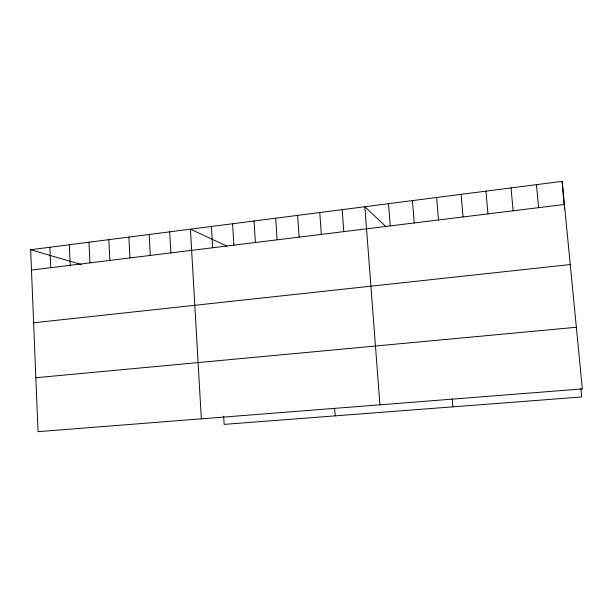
<?xml version="1.0" encoding="UTF-8"?>
<svg xmlns="http://www.w3.org/2000/svg" width="613" height="613" viewBox="0 0 613 613"><rect width="100%" height="100%" fill="white"/><g stroke="black" fill="none" stroke-linecap="round" stroke-linejoin="round"><path stroke-width="0.92" d="M30.65 249.729L562.167 181.341L582.35 388.918L38.037 431.659L30.65 249.729L81.437 264.563M31.478 270.057L564.412 204.481M33.615 322.79L570.259 264.555M35.853 377.731L576.358 327.265M226.802 246.066L190.421 229.17L201.34 418.84M385.815 226.504L364.858 206.727L379.937 404.81M580.902 388.665L581.706 396.971L224.128 424.372L223.63 416.166M536.436 184.651L538.612 207.654M511.027 187.915L513.127 210.788M485.925 191.149L487.948 213.891M461.122 194.336L463.076 216.948M436.625 197.493L438.51 219.975M452.202 398.779L452.877 406.84M562.167 181.341L564.09 205.171M564.297 207.799L564.435 209.531M412.419 200.604L414.235 222.956M388.496 203.685L390.243 225.913M342.184 209.638L343.809 231.622M334.652 408.358L335.188 415.859M319.764 212.527L321.327 234.388M297.604 215.378L299.098 237.124M275.681 218.197L277.122 239.829M254.012 220.986L255.399 242.503M232.58 223.745L233.905 245.146M211.385 226.473L212.657 247.759M169.686 231.837L170.851 252.908M149.181 234.472L150.292 255.437M128.891 237.085L129.956 257.943M108.823 239.668L109.834 260.418M88.962 242.219L89.927 262.862M69.323 244.748L70.242 265.283M49.883 247.254L50.756 267.682"/></g></svg>
